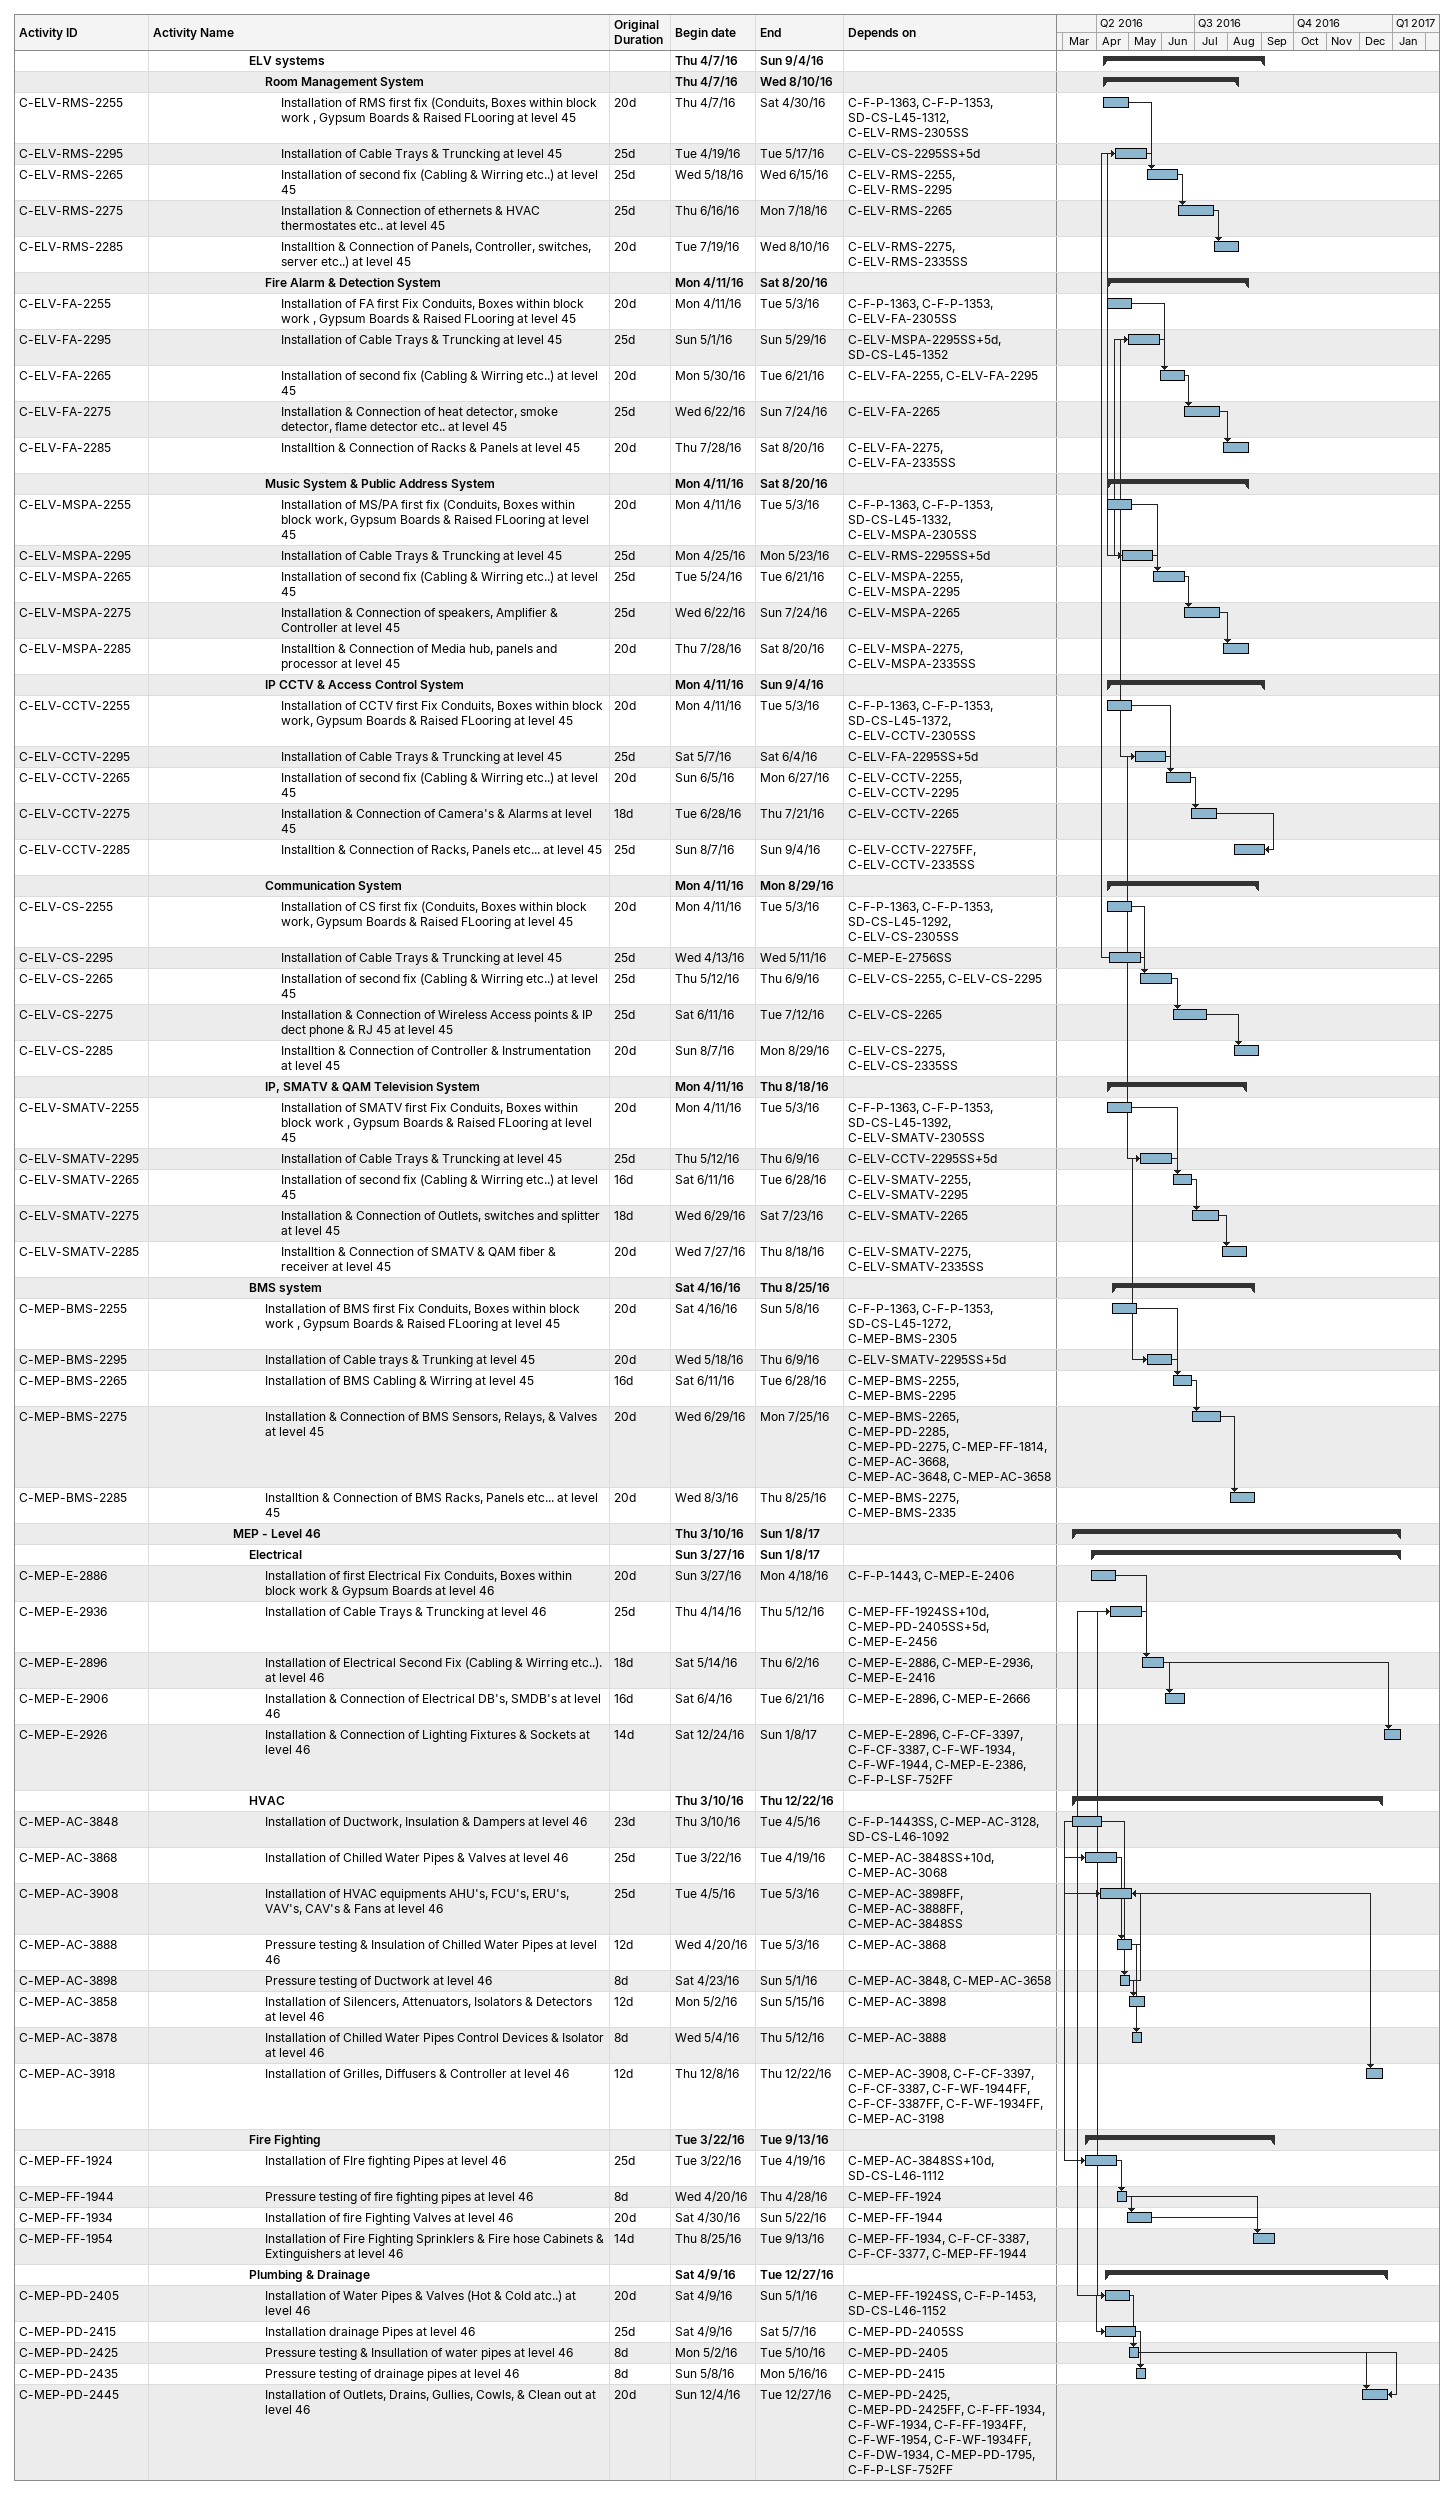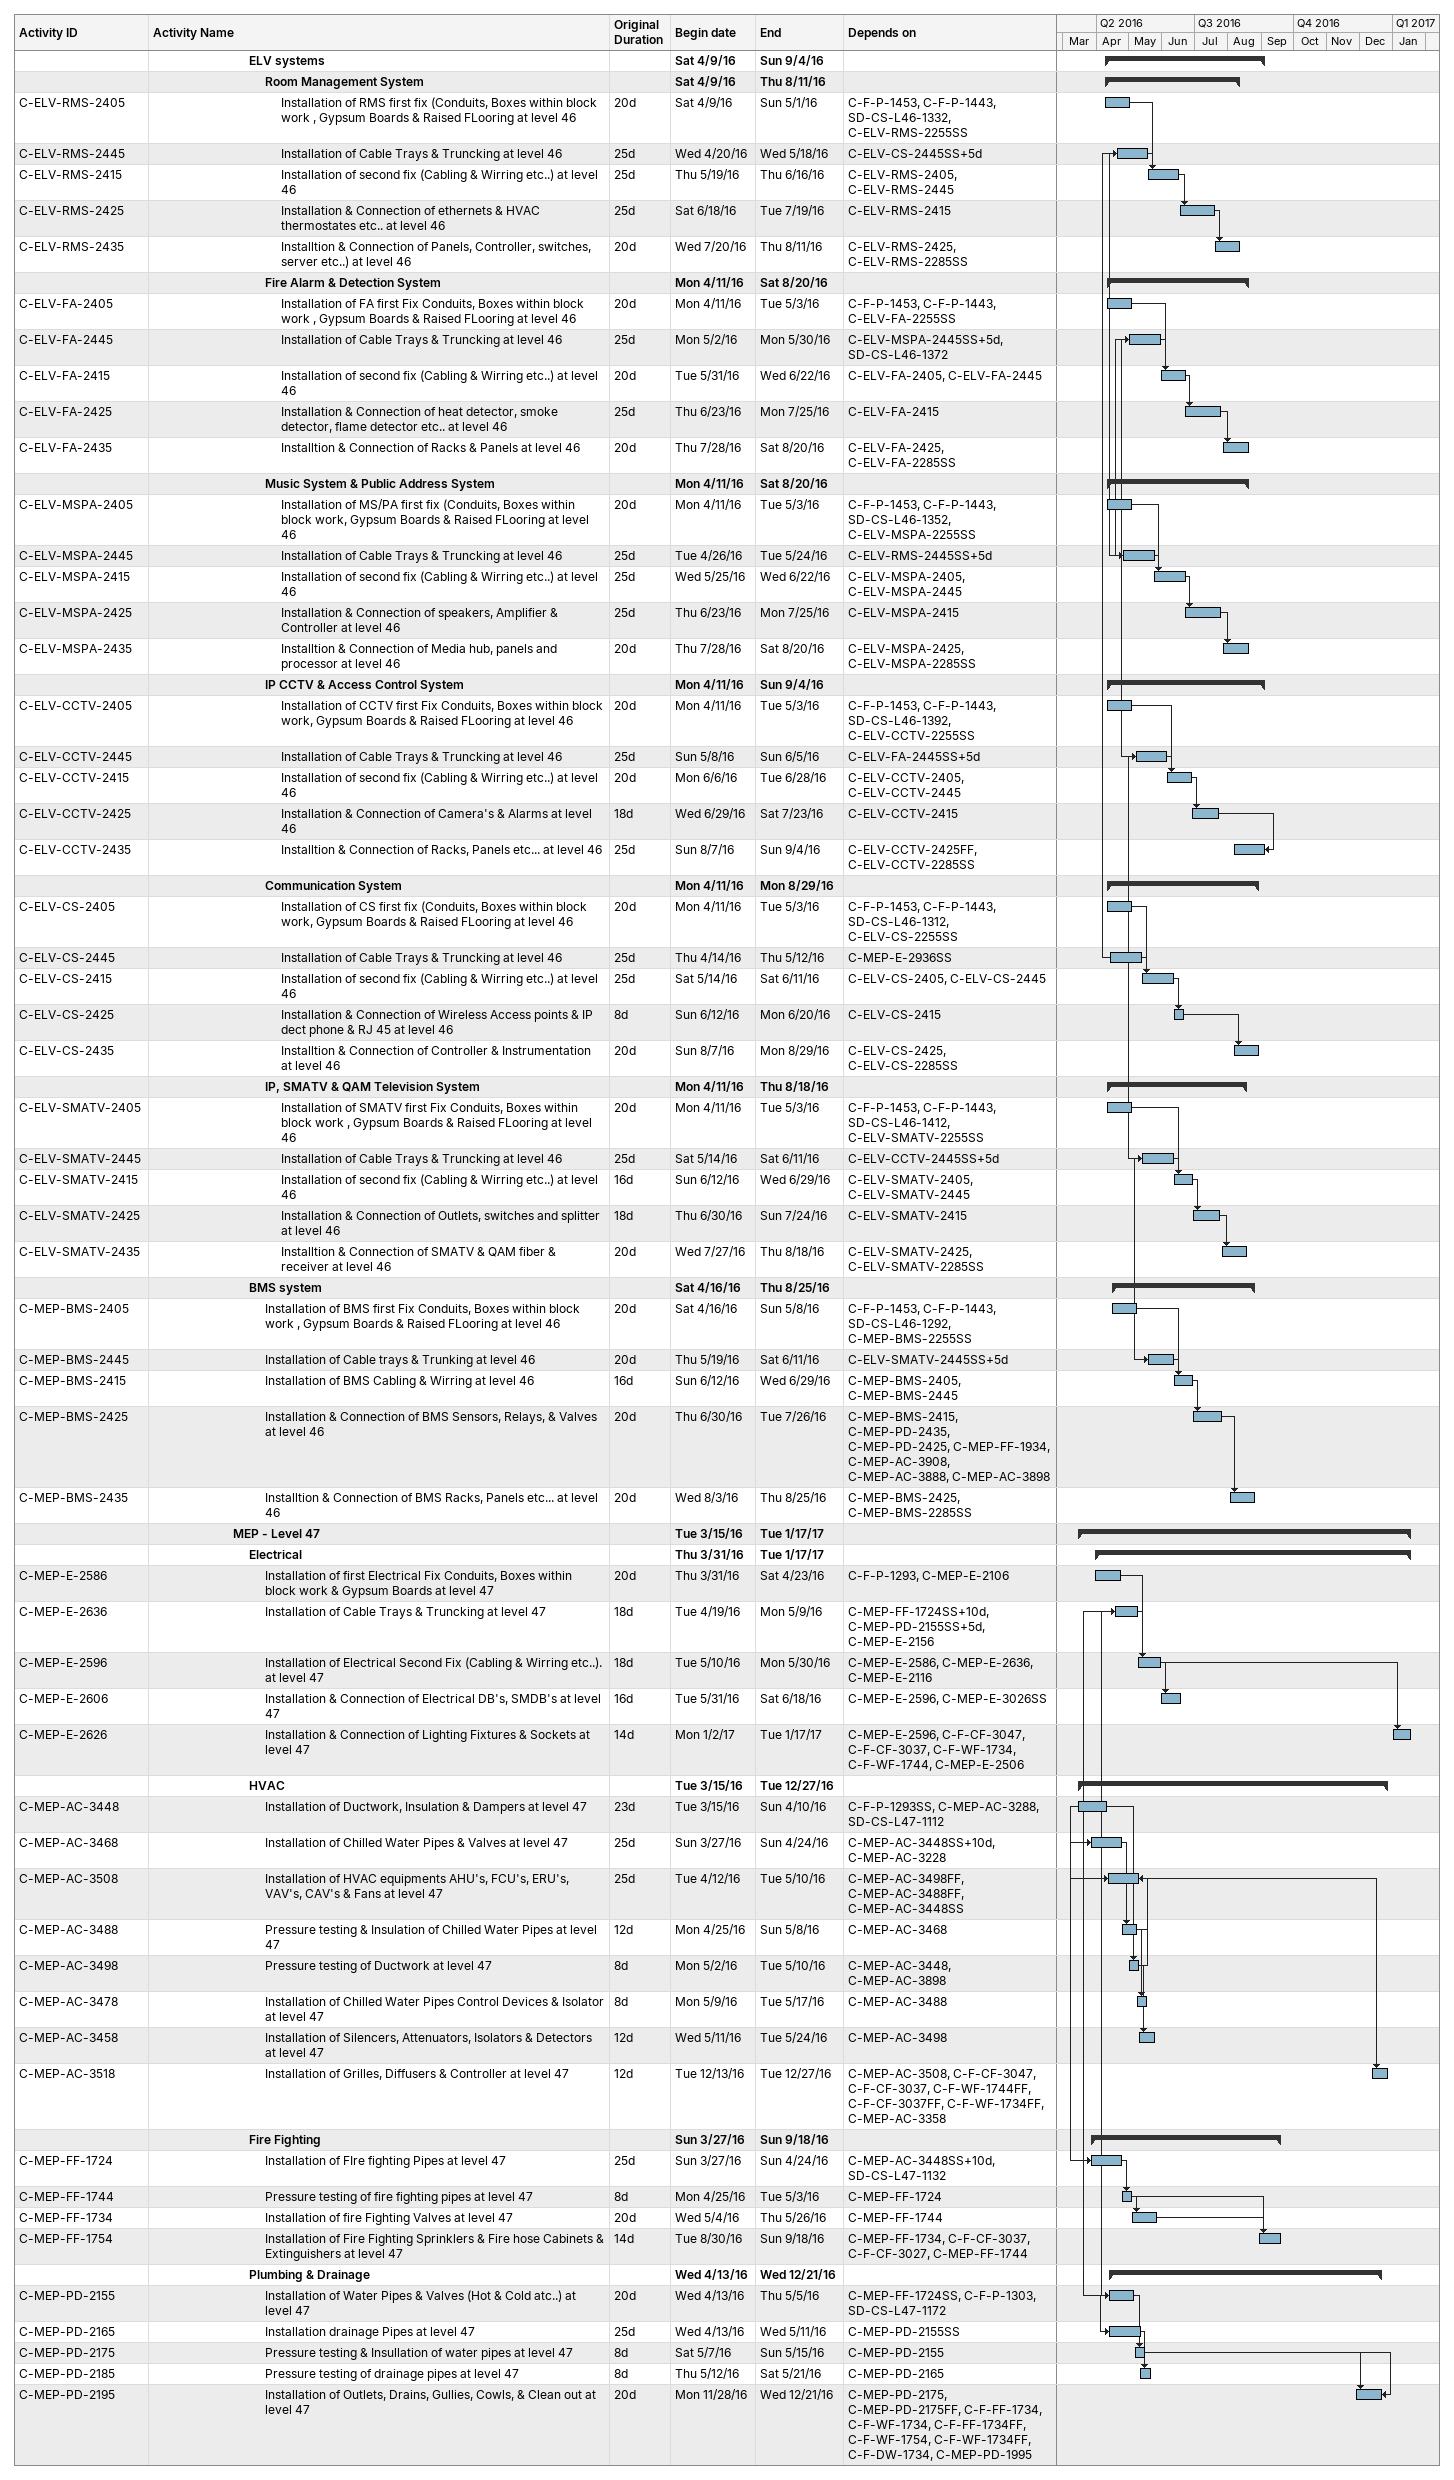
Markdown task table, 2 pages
| ID | Level | Task | Original duration | Start | Finish | Predecessors |
|---|---|---|---|---|---|---|
|  | 7 | **ELV systems** |  | 2016-04-07 | 2016-09-04 |  |
|  | 8 | **Room Management System** |  | 2016-04-07 | 2016-08-10 |  |
| C-ELV-RMS-2255 | 9 | Installation of RMS first fix (Conduits, Boxes within block work , Gypsum Boards & Raised FLooring at level 45 | 20d | 2016-04-07 | 2016-04-30 | C-F-P-1363, C-F-P-1353, SD-CS-L45-1312, C-ELV-RMS-2305SS |
| C-ELV-RMS-2295 | 9 | Installation of Cable Trays & Truncking at level 45 | 25d | 2016-04-19 | 2016-05-17 | C-ELV-CS-2295SS+5d |
| C-ELV-RMS-2265 | 9 | Installation of second fix (Cabling & Wirring etc..) at level 45 | 25d | 2016-05-18 | 2016-06-15 | C-ELV-RMS-2255, C-ELV-RMS-2295 |
| C-ELV-RMS-2275 | 9 | Installation & Connection of ethernets & HVAC thermostates etc.. at level 45 | 25d | 2016-06-16 | 2016-07-18 | C-ELV-RMS-2265 |
| C-ELV-RMS-2285 | 9 | Installtion & Connection of Panels, Controller, switches, server etc..) at level 45 | 20d | 2016-07-19 | 2016-08-10 | C-ELV-RMS-2275, C-ELV-RMS-2335SS |
|  | 8 | **Fire Alarm & Detection System** |  | 2016-04-11 | 2016-08-20 |  |
| C-ELV-FA-2255 | 9 | Installation of FA first Fix Conduits, Boxes within block work , Gypsum Boards & Raised FLooring at level 45 | 20d | 2016-04-11 | 2016-05-03 | C-F-P-1363, C-F-P-1353, C-ELV-FA-2305SS |
| C-ELV-FA-2295 | 9 | Installation of Cable Trays & Truncking at level 45 | 25d | 2016-05-01 | 2016-05-29 | C-ELV-MSPA-2295SS+5d, SD-CS-L45-1352 |
| C-ELV-FA-2265 | 9 | Installation of second fix (Cabling & Wirring etc..) at level 45 | 20d | 2016-05-30 | 2016-06-21 | C-ELV-FA-2255, C-ELV-FA-2295 |
| C-ELV-FA-2275 | 9 | Installation & Connection of heat detector, smoke detector, flame detector etc.. at level 45 | 25d | 2016-06-22 | 2016-07-24 | C-ELV-FA-2265 |
| C-ELV-FA-2285 | 9 | Installtion & Connection of Racks & Panels at level 45 | 20d | 2016-07-28 | 2016-08-20 | C-ELV-FA-2275, C-ELV-FA-2335SS |
|  | 8 | **Music System & Public Address System** |  | 2016-04-11 | 2016-08-20 |  |
| C-ELV-MSPA-2255 | 9 | Installation of MS/PA first fix (Conduits, Boxes within block work, Gypsum Boards & Raised FLooring at level 45 | 20d | 2016-04-11 | 2016-05-03 | C-F-P-1363, C-F-P-1353, SD-CS-L45-1332, C-ELV-MSPA-2305SS |
| C-ELV-MSPA-2295 | 9 | Installation of Cable Trays & Truncking at level 45 | 25d | 2016-04-25 | 2016-05-23 | C-ELV-RMS-2295SS+5d |
| C-ELV-MSPA-2265 | 9 | Installation of second fix (Cabling & Wirring etc..) at level 45 | 25d | 2016-05-24 | 2016-06-21 | C-ELV-MSPA-2255, C-ELV-MSPA-2295 |
| C-ELV-MSPA-2275 | 9 | Installation & Connection of speakers, Amplifier & Controller at level 45 | 25d | 2016-06-22 | 2016-07-24 | C-ELV-MSPA-2265 |
| C-ELV-MSPA-2285 | 9 | Installtion & Connection of Media hub, panels and processor at level 45 | 20d | 2016-07-28 | 2016-08-20 | C-ELV-MSPA-2275, C-ELV-MSPA-2335SS |
|  | 8 | **IP CCTV & Access Control System** |  | 2016-04-11 | 2016-09-04 |  |
| C-ELV-CCTV-2255 | 9 | Installation of CCTV first Fix Conduits, Boxes within block work, Gypsum Boards & Raised FLooring at level 45 | 20d | 2016-04-11 | 2016-05-03 | C-F-P-1363, C-F-P-1353, SD-CS-L45-1372, C-ELV-CCTV-2305SS |
| C-ELV-CCTV-2295 | 9 | Installation of Cable Trays & Truncking at level 45 | 25d | 2016-05-07 | 2016-06-04 | C-ELV-FA-2295SS+5d |
| C-ELV-CCTV-2265 | 9 | Installation of second fix (Cabling & Wirring etc..) at level 45 | 20d | 2016-06-05 | 2016-06-27 | C-ELV-CCTV-2255, C-ELV-CCTV-2295 |
| C-ELV-CCTV-2275 | 9 | Installation & Connection of Camera's & Alarms at level 45 | 18d | 2016-06-28 | 2016-07-21 | C-ELV-CCTV-2265 |
| C-ELV-CCTV-2285 | 9 | Installtion & Connection of Racks, Panels etc... at level 45 | 25d | 2016-08-07 | 2016-09-04 | C-ELV-CCTV-2275FF, C-ELV-CCTV-2335SS |
|  | 8 | **Communication System** |  | 2016-04-11 | 2016-08-29 |  |
| C-ELV-CS-2255 | 9 | Installation of CS first fix (Conduits, Boxes within block work, Gypsum Boards & Raised FLooring at level 45 | 20d | 2016-04-11 | 2016-05-03 | C-F-P-1363, C-F-P-1353, SD-CS-L45-1292, C-ELV-CS-2305SS |
| C-ELV-CS-2295 | 9 | Installation of Cable Trays & Truncking at level 45 | 25d | 2016-04-13 | 2016-05-11 | C-MEP-E-2756SS |
| C-ELV-CS-2265 | 9 | Installation of second fix (Cabling & Wirring etc..) at level 45 | 25d | 2016-05-12 | 2016-06-09 | C-ELV-CS-2255, C-ELV-CS-2295 |
| C-ELV-CS-2275 | 9 | Installation & Connection of Wireless Access points & IP dect phone & RJ 45 at level 45 | 25d | 2016-06-11 | 2016-07-12 | C-ELV-CS-2265 |
| C-ELV-CS-2285 | 9 | Installtion & Connection of Controller & Instrumentation at level 45 | 20d | 2016-08-07 | 2016-08-29 | C-ELV-CS-2275, C-ELV-CS-2335SS |
|  | 8 | **IP, SMATV & QAM Television System** |  | 2016-04-11 | 2016-08-18 |  |
| C-ELV-SMATV-2255 | 9 | Installation of SMATV first Fix Conduits, Boxes within block work , Gypsum Boards & Raised FLooring at level 45 | 20d | 2016-04-11 | 2016-05-03 | C-F-P-1363, C-F-P-1353, SD-CS-L45-1392, C-ELV-SMATV-2305SS |
| C-ELV-SMATV-2295 | 9 | Installation of Cable Trays & Truncking at level 45 | 25d | 2016-05-12 | 2016-06-09 | C-ELV-CCTV-2295SS+5d |
| C-ELV-SMATV-2265 | 9 | Installation of second fix (Cabling & Wirring etc..) at level 45 | 16d | 2016-06-11 | 2016-06-28 | C-ELV-SMATV-2255, C-ELV-SMATV-2295 |
| C-ELV-SMATV-2275 | 9 | Installation & Connection of Outlets, switches and splitter at level 45 | 18d | 2016-06-29 | 2016-07-23 | C-ELV-SMATV-2265 |
| C-ELV-SMATV-2285 | 9 | Installtion & Connection of SMATV & QAM fiber & receiver at level 45 | 20d | 2016-07-27 | 2016-08-18 | C-ELV-SMATV-2275, C-ELV-SMATV-2335SS |
|  | 7 | **BMS system** |  | 2016-04-16 | 2016-08-25 |  |
| C-MEP-BMS-2255 | 8 | Installation of BMS first Fix Conduits, Boxes within block work , Gypsum Boards & Raised FLooring at level 45 | 20d | 2016-04-16 | 2016-05-08 | C-F-P-1363, C-F-P-1353, SD-CS-L45-1272, C-MEP-BMS-2305 |
| C-MEP-BMS-2295 | 8 | Installation of Cable trays & Trunking at level 45 | 20d | 2016-05-18 | 2016-06-09 | C-ELV-SMATV-2295SS+5d |
| C-MEP-BMS-2265 | 8 | Installation of BMS Cabling & Wirring at level 45 | 16d | 2016-06-11 | 2016-06-28 | C-MEP-BMS-2255, C-MEP-BMS-2295 |
| C-MEP-BMS-2275 | 8 | Installation & Connection of BMS Sensors, Relays, & Valves at level 45 | 20d | 2016-06-29 | 2016-07-25 | C-MEP-BMS-2265, C-MEP-PD-2285, C-MEP-PD-2275, C-MEP-FF-1814, C-MEP-AC-3668, C-MEP-AC-3648, C-MEP-AC-3658 |
| C-MEP-BMS-2285 | 8 | Installtion & Connection of BMS Racks, Panels etc... at level 45 | 20d | 2016-08-03 | 2016-08-25 | C-MEP-BMS-2275, C-MEP-BMS-2335 |
|  | 6 | **MEP - Level 46** |  | 2016-03-10 | 2017-01-08 |  |
|  | 7 | **Electrical** |  | 2016-03-27 | 2017-01-08 |  |
| C-MEP-E-2886 | 8 | Installation of first Electrical Fix Conduits, Boxes within block work & Gypsum Boards at level 46 | 20d | 2016-03-27 | 2016-04-18 | C-F-P-1443, C-MEP-E-2406 |
| C-MEP-E-2936 | 8 | Installation of Cable Trays & Truncking at level 46 | 25d | 2016-04-14 | 2016-05-12 | C-MEP-FF-1924SS+10d, C-MEP-PD-2405SS+5d, C-MEP-E-2456 |
| C-MEP-E-2896 | 8 | Installation of Electrical Second Fix (Cabling & Wirring etc..). at level 46 | 18d | 2016-05-14 | 2016-06-02 | C-MEP-E-2886, C-MEP-E-2936, C-MEP-E-2416 |
| C-MEP-E-2906 | 8 | Installation & Connection of Electrical DB's, SMDB's at level 46 | 16d | 2016-06-04 | 2016-06-21 | C-MEP-E-2896, C-MEP-E-2666 |
| C-MEP-E-2926 | 8 | Installation & Connection of Lighting Fixtures & Sockets at level 46 | 14d | 2016-12-24 | 2017-01-08 | C-MEP-E-2896, C-F-CF-3397, C-F-CF-3387, C-F-WF-1934, C-F-WF-1944, C-MEP-E-2386, C-F-P-LSF-752FF |
|  | 7 | **HVAC** |  | 2016-03-10 | 2016-12-22 |  |
| C-MEP-AC-3848 | 8 | Installation of Ductwork, Insulation & Dampers at level 46 | 23d | 2016-03-10 | 2016-04-05 | C-F-P-1443SS, C-MEP-AC-3128, SD-CS-L46-1092 |
| C-MEP-AC-3868 | 8 | Installation of Chilled Water Pipes & Valves at level 46 | 25d | 2016-03-22 | 2016-04-19 | C-MEP-AC-3848SS+10d, C-MEP-AC-3068 |
| C-MEP-AC-3908 | 8 | Installation of HVAC equipments AHU's, FCU's, ERU's, VAV's, CAV's & Fans at level 46 | 25d | 2016-04-05 | 2016-05-03 | C-MEP-AC-3898FF, C-MEP-AC-3888FF, C-MEP-AC-3848SS |
| C-MEP-AC-3888 | 8 | Pressure testing & Insulation of Chilled Water Pipes at level 46 | 12d | 2016-04-20 | 2016-05-03 | C-MEP-AC-3868 |
| C-MEP-AC-3898 | 8 | Pressure testing of Ductwork at level 46 | 8d | 2016-04-23 | 2016-05-01 | C-MEP-AC-3848, C-MEP-AC-3658 |
| C-MEP-AC-3858 | 8 | Installation of Silencers, Attenuators, Isolators & Detectors at level 46 | 12d | 2016-05-02 | 2016-05-15 | C-MEP-AC-3898 |
| C-MEP-AC-3878 | 8 | Installation of Chilled Water Pipes Control Devices & Isolator at level 46 | 8d | 2016-05-04 | 2016-05-12 | C-MEP-AC-3888 |
| C-MEP-AC-3918 | 8 | Installation of Grilles, Diffusers & Controller at level 46 | 12d | 2016-12-08 | 2016-12-22 | C-MEP-AC-3908, C-F-CF-3397, C-F-CF-3387, C-F-WF-1944FF, C-F-CF-3387FF, C-F-WF-1934FF, C-MEP-AC-3198 |
|  | 7 | **Fire Fighting** |  | 2016-03-22 | 2016-09-13 |  |
| C-MEP-FF-1924 | 8 | Installation of FIre fighting Pipes at level 46 | 25d | 2016-03-22 | 2016-04-19 | C-MEP-AC-3848SS+10d, SD-CS-L46-1112 |
| C-MEP-FF-1944 | 8 | Pressure testing of fire fighting pipes at level 46 | 8d | 2016-04-20 | 2016-04-28 | C-MEP-FF-1924 |
| C-MEP-FF-1934 | 8 | Installation of fire Fighting Valves at level 46 | 20d | 2016-04-30 | 2016-05-22 | C-MEP-FF-1944 |
| C-MEP-FF-1954 | 8 | Installation of Fire Fighting Sprinklers & Fire hose Cabinets & Extinguishers at level 46 | 14d | 2016-08-25 | 2016-09-13 | C-MEP-FF-1934, C-F-CF-3387, C-F-CF-3377, C-MEP-FF-1944 |
|  | 7 | **Plumbing & Drainage** |  | 2016-04-09 | 2016-12-27 |  |
| C-MEP-PD-2405 | 8 | Installation of Water Pipes & Valves (Hot & Cold atc..) at level 46 | 20d | 2016-04-09 | 2016-05-01 | C-MEP-FF-1924SS, C-F-P-1453, SD-CS-L46-1152 |
| C-MEP-PD-2415 | 8 | Installation drainage Pipes at level 46 | 25d | 2016-04-09 | 2016-05-07 | C-MEP-PD-2405SS |
| C-MEP-PD-2425 | 8 | Pressure testing & Insullation of water pipes at level 46 | 8d | 2016-05-02 | 2016-05-10 | C-MEP-PD-2405 |
| C-MEP-PD-2435 | 8 | Pressure testing of drainage pipes at level 46 | 8d | 2016-05-08 | 2016-05-16 | C-MEP-PD-2415 |
| C-MEP-PD-2445 | 8 | Installation of Outlets, Drains, Gullies, Cowls, & Clean out at level 46 | 20d | 2016-12-04 | 2016-12-27 | C-MEP-PD-2425, C-MEP-PD-2425FF, C-F-FF-1934, C-F-WF-1934, C-F-FF-1934FF, C-F-WF-1954, C-F-WF-1934FF, C-F-DW-1934, C-MEP-PD-1795, C-F-P-LSF-752FF |
|  | 7 | **ELV systems** |  | 2016-04-09 | 2016-09-04 |  |
|  | 8 | **Room Management System** |  | 2016-04-09 | 2016-08-11 |  |
| C-ELV-RMS-2405 | 9 | Installation of RMS first fix (Conduits, Boxes within block work , Gypsum Boards & Raised FLooring at level 46 | 20d | 2016-04-09 | 2016-05-01 | C-F-P-1453, C-F-P-1443, SD-CS-L46-1332, C-ELV-RMS-2255SS |
| C-ELV-RMS-2445 | 9 | Installation of Cable Trays & Truncking at level 46 | 25d | 2016-04-20 | 2016-05-18 | C-ELV-CS-2445SS+5d |
| C-ELV-RMS-2415 | 9 | Installation of second fix (Cabling & Wirring etc..) at level 46 | 25d | 2016-05-19 | 2016-06-16 | C-ELV-RMS-2405, C-ELV-RMS-2445 |
| C-ELV-RMS-2425 | 9 | Installation & Connection of ethernets & HVAC thermostates etc.. at level 46 | 25d | 2016-06-18 | 2016-07-19 | C-ELV-RMS-2415 |
| C-ELV-RMS-2435 | 9 | Installtion & Connection of Panels, Controller, switches, server etc..) at level 46 | 20d | 2016-07-20 | 2016-08-11 | C-ELV-RMS-2425, C-ELV-RMS-2285SS |
|  | 8 | **Fire Alarm & Detection System** |  | 2016-04-11 | 2016-08-20 |  |
| C-ELV-FA-2405 | 9 | Installation of FA first Fix Conduits, Boxes within block work , Gypsum Boards & Raised FLooring at level 46 | 20d | 2016-04-11 | 2016-05-03 | C-F-P-1453, C-F-P-1443, C-ELV-FA-2255SS |
| C-ELV-FA-2445 | 9 | Installation of Cable Trays & Truncking at level 46 | 25d | 2016-05-02 | 2016-05-30 | C-ELV-MSPA-2445SS+5d, SD-CS-L46-1372 |
| C-ELV-FA-2415 | 9 | Installation of second fix (Cabling & Wirring etc..) at level 46 | 20d | 2016-05-31 | 2016-06-22 | C-ELV-FA-2405, C-ELV-FA-2445 |
| C-ELV-FA-2425 | 9 | Installation & Connection of heat detector, smoke detector, flame detector etc.. at level 46 | 25d | 2016-06-23 | 2016-07-25 | C-ELV-FA-2415 |
| C-ELV-FA-2435 | 9 | Installtion & Connection of Racks & Panels at level 46 | 20d | 2016-07-28 | 2016-08-20 | C-ELV-FA-2425, C-ELV-FA-2285SS |
|  | 8 | **Music System & Public Address System** |  | 2016-04-11 | 2016-08-20 |  |
| C-ELV-MSPA-2405 | 9 | Installation of MS/PA first fix (Conduits, Boxes within block work, Gypsum Boards & Raised FLooring at level 46 | 20d | 2016-04-11 | 2016-05-03 | C-F-P-1453, C-F-P-1443, SD-CS-L46-1352, C-ELV-MSPA-2255SS |
| C-ELV-MSPA-2445 | 9 | Installation of Cable Trays & Truncking at level 46 | 25d | 2016-04-26 | 2016-05-24 | C-ELV-RMS-2445SS+5d |
| C-ELV-MSPA-2415 | 9 | Installation of second fix (Cabling & Wirring etc..) at level 46 | 25d | 2016-05-25 | 2016-06-22 | C-ELV-MSPA-2405, C-ELV-MSPA-2445 |
| C-ELV-MSPA-2425 | 9 | Installation & Connection of speakers, Amplifier & Controller at level 46 | 25d | 2016-06-23 | 2016-07-25 | C-ELV-MSPA-2415 |
| C-ELV-MSPA-2435 | 9 | Installtion & Connection of Media hub, panels and processor at level 46 | 20d | 2016-07-28 | 2016-08-20 | C-ELV-MSPA-2425, C-ELV-MSPA-2285SS |
|  | 8 | **IP CCTV & Access Control System** |  | 2016-04-11 | 2016-09-04 |  |
| C-ELV-CCTV-2405 | 9 | Installation of CCTV first Fix Conduits, Boxes within block work, Gypsum Boards & Raised FLooring at level 46 | 20d | 2016-04-11 | 2016-05-03 | C-F-P-1453, C-F-P-1443, SD-CS-L46-1392, C-ELV-CCTV-2255SS |
| C-ELV-CCTV-2445 | 9 | Installation of Cable Trays & Truncking at level 46 | 25d | 2016-05-08 | 2016-06-05 | C-ELV-FA-2445SS+5d |
| C-ELV-CCTV-2415 | 9 | Installation of second fix (Cabling & Wirring etc..) at level 46 | 20d | 2016-06-06 | 2016-06-28 | C-ELV-CCTV-2405, C-ELV-CCTV-2445 |
| C-ELV-CCTV-2425 | 9 | Installation & Connection of Camera's & Alarms at level 46 | 18d | 2016-06-29 | 2016-07-23 | C-ELV-CCTV-2415 |
| C-ELV-CCTV-2435 | 9 | Installtion & Connection of Racks, Panels etc... at level 46 | 25d | 2016-08-07 | 2016-09-04 | C-ELV-CCTV-2425FF, C-ELV-CCTV-2285SS |
|  | 8 | **Communication System** |  | 2016-04-11 | 2016-08-29 |  |
| C-ELV-CS-2405 | 9 | Installation of CS first fix (Conduits, Boxes within block work, Gypsum Boards & Raised FLooring at level 46 | 20d | 2016-04-11 | 2016-05-03 | C-F-P-1453, C-F-P-1443, SD-CS-L46-1312, C-ELV-CS-2255SS |
| C-ELV-CS-2445 | 9 | Installation of Cable Trays & Truncking at level 46 | 25d | 2016-04-14 | 2016-05-12 | C-MEP-E-2936SS |
| C-ELV-CS-2415 | 9 | Installation of second fix (Cabling & Wirring etc..) at level 46 | 25d | 2016-05-14 | 2016-06-11 | C-ELV-CS-2405, C-ELV-CS-2445 |
| C-ELV-CS-2425 | 9 | Installation & Connection of Wireless Access points & IP dect phone & RJ 45 at level 46 | 8d | 2016-06-12 | 2016-06-20 | C-ELV-CS-2415 |
| C-ELV-CS-2435 | 9 | Installtion & Connection of Controller & Instrumentation at level 46 | 20d | 2016-08-07 | 2016-08-29 | C-ELV-CS-2425, C-ELV-CS-2285SS |
|  | 8 | **IP, SMATV & QAM Television System** |  | 2016-04-11 | 2016-08-18 |  |
| C-ELV-SMATV-2405 | 9 | Installation of SMATV first Fix Conduits, Boxes within block work , Gypsum Boards & Raised FLooring at level 46 | 20d | 2016-04-11 | 2016-05-03 | C-F-P-1453, C-F-P-1443, SD-CS-L46-1412, C-ELV-SMATV-2255SS |
| C-ELV-SMATV-2445 | 9 | Installation of Cable Trays & Truncking at level 46 | 25d | 2016-05-14 | 2016-06-11 | C-ELV-CCTV-2445SS+5d |
| C-ELV-SMATV-2415 | 9 | Installation of second fix (Cabling & Wirring etc..) at level 46 | 16d | 2016-06-12 | 2016-06-29 | C-ELV-SMATV-2405, C-ELV-SMATV-2445 |
| C-ELV-SMATV-2425 | 9 | Installation & Connection of Outlets, switches and splitter at level 46 | 18d | 2016-06-30 | 2016-07-24 | C-ELV-SMATV-2415 |
| C-ELV-SMATV-2435 | 9 | Installtion & Connection of SMATV & QAM fiber & receiver at level 46 | 20d | 2016-07-27 | 2016-08-18 | C-ELV-SMATV-2425, C-ELV-SMATV-2285SS |
|  | 7 | **BMS system** |  | 2016-04-16 | 2016-08-25 |  |
| C-MEP-BMS-2405 | 8 | Installation of BMS first Fix Conduits, Boxes within block work , Gypsum Boards & Raised FLooring at level 46 | 20d | 2016-04-16 | 2016-05-08 | C-F-P-1453, C-F-P-1443, SD-CS-L46-1292, C-MEP-BMS-2255SS |
| C-MEP-BMS-2445 | 8 | Installation of Cable trays & Trunking at level 46 | 20d | 2016-05-19 | 2016-06-11 | C-ELV-SMATV-2445SS+5d |
| C-MEP-BMS-2415 | 8 | Installation of BMS Cabling & Wirring at level 46 | 16d | 2016-06-12 | 2016-06-29 | C-MEP-BMS-2405, C-MEP-BMS-2445 |
| C-MEP-BMS-2425 | 8 | Installation & Connection of BMS Sensors, Relays, & Valves at level 46 | 20d | 2016-06-30 | 2016-07-26 | C-MEP-BMS-2415, C-MEP-PD-2435, C-MEP-PD-2425, C-MEP-FF-1934, C-MEP-AC-3908, C-MEP-AC-3888, C-MEP-AC-3898 |
| C-MEP-BMS-2435 | 8 | Installtion & Connection of BMS Racks, Panels etc... at level 46 | 20d | 2016-08-03 | 2016-08-25 | C-MEP-BMS-2425, C-MEP-BMS-2285SS |
|  | 6 | **MEP - Level 47** |  | 2016-03-15 | 2017-01-17 |  |
|  | 7 | **Electrical** |  | 2016-03-31 | 2017-01-17 |  |
| C-MEP-E-2586 | 8 | Installation of first Electrical Fix Conduits, Boxes within block work & Gypsum Boards at level 47 | 20d | 2016-03-31 | 2016-04-23 | C-F-P-1293, C-MEP-E-2106 |
| C-MEP-E-2636 | 8 | Installation of Cable Trays & Truncking at level 47 | 18d | 2016-04-19 | 2016-05-09 | C-MEP-FF-1724SS+10d, C-MEP-PD-2155SS+5d, C-MEP-E-2156 |
| C-MEP-E-2596 | 8 | Installation of Electrical Second Fix (Cabling & Wirring etc..). at level 47 | 18d | 2016-05-10 | 2016-05-30 | C-MEP-E-2586, C-MEP-E-2636, C-MEP-E-2116 |
| C-MEP-E-2606 | 8 | Installation & Connection of Electrical DB's, SMDB's at level 47 | 16d | 2016-05-31 | 2016-06-18 | C-MEP-E-2596, C-MEP-E-3026SS |
| C-MEP-E-2626 | 8 | Installation & Connection of Lighting Fixtures & Sockets at level 47 | 14d | 2017-01-02 | 2017-01-17 | C-MEP-E-2596, C-F-CF-3047, C-F-CF-3037, C-F-WF-1734, C-F-WF-1744, C-MEP-E-2506 |
|  | 7 | **HVAC** |  | 2016-03-15 | 2016-12-27 |  |
| C-MEP-AC-3448 | 8 | Installation of Ductwork, Insulation & Dampers at level 47 | 23d | 2016-03-15 | 2016-04-10 | C-F-P-1293SS, C-MEP-AC-3288, SD-CS-L47-1112 |
| C-MEP-AC-3468 | 8 | Installation of Chilled Water Pipes & Valves at level 47 | 25d | 2016-03-27 | 2016-04-24 | C-MEP-AC-3448SS+10d, C-MEP-AC-3228 |
| C-MEP-AC-3508 | 8 | Installation of HVAC equipments AHU's, FCU's, ERU's, VAV's, CAV's & Fans at level 47 | 25d | 2016-04-12 | 2016-05-10 | C-MEP-AC-3498FF, C-MEP-AC-3488FF, C-MEP-AC-3448SS |
| C-MEP-AC-3488 | 8 | Pressure testing & Insulation of Chilled Water Pipes at level 47 | 12d | 2016-04-25 | 2016-05-08 | C-MEP-AC-3468 |
| C-MEP-AC-3498 | 8 | Pressure testing of Ductwork at level 47 | 8d | 2016-05-02 | 2016-05-10 | C-MEP-AC-3448, C-MEP-AC-3898 |
| C-MEP-AC-3478 | 8 | Installation of Chilled Water Pipes Control Devices & Isolator at level 47 | 8d | 2016-05-09 | 2016-05-17 | C-MEP-AC-3488 |
| C-MEP-AC-3458 | 8 | Installation of Silencers, Attenuators, Isolators & Detectors at level 47 | 12d | 2016-05-11 | 2016-05-24 | C-MEP-AC-3498 |
| C-MEP-AC-3518 | 8 | Installation of Grilles, Diffusers & Controller at level 47 | 12d | 2016-12-13 | 2016-12-27 | C-MEP-AC-3508, C-F-CF-3047, C-F-CF-3037, C-F-WF-1744FF, C-F-CF-3037FF, C-F-WF-1734FF, C-MEP-AC-3358 |
|  | 7 | **Fire Fighting** |  | 2016-03-27 | 2016-09-18 |  |
| C-MEP-FF-1724 | 8 | Installation of FIre fighting Pipes at level 47 | 25d | 2016-03-27 | 2016-04-24 | C-MEP-AC-3448SS+10d, SD-CS-L47-1132 |
| C-MEP-FF-1744 | 8 | Pressure testing of fire fighting pipes at level 47 | 8d | 2016-04-25 | 2016-05-03 | C-MEP-FF-1724 |
| C-MEP-FF-1734 | 8 | Installation of fire Fighting Valves at level 47 | 20d | 2016-05-04 | 2016-05-26 | C-MEP-FF-1744 |
| C-MEP-FF-1754 | 8 | Installation of Fire Fighting Sprinklers & Fire hose Cabinets & Extinguishers at level 47 | 14d | 2016-08-30 | 2016-09-18 | C-MEP-FF-1734, C-F-CF-3037, C-F-CF-3027, C-MEP-FF-1744 |
|  | 7 | **Plumbing & Drainage** |  | 2016-04-13 | 2016-12-21 |  |
| C-MEP-PD-2155 | 8 | Installation of Water Pipes & Valves (Hot & Cold atc..) at level 47 | 20d | 2016-04-13 | 2016-05-05 | C-MEP-FF-1724SS, C-F-P-1303, SD-CS-L47-1172 |
| C-MEP-PD-2165 | 8 | Installation drainage Pipes at level 47 | 25d | 2016-04-13 | 2016-05-11 | C-MEP-PD-2155SS |
| C-MEP-PD-2175 | 8 | Pressure testing & Insullation of water pipes at level 47 | 8d | 2016-05-07 | 2016-05-15 | C-MEP-PD-2155 |
| C-MEP-PD-2185 | 8 | Pressure testing of drainage pipes at level 47 | 8d | 2016-05-12 | 2016-05-21 | C-MEP-PD-2165 |
| C-MEP-PD-2195 | 8 | Installation of Outlets, Drains, Gullies, Cowls, & Clean out at level 47 | 20d | 2016-11-28 | 2016-12-21 | C-MEP-PD-2175, C-MEP-PD-2175FF, C-F-FF-1734, C-F-WF-1734, C-F-FF-1734FF, C-F-WF-1754, C-F-WF-1734FF, C-F-DW-1734, C-MEP-PD-1995 |
